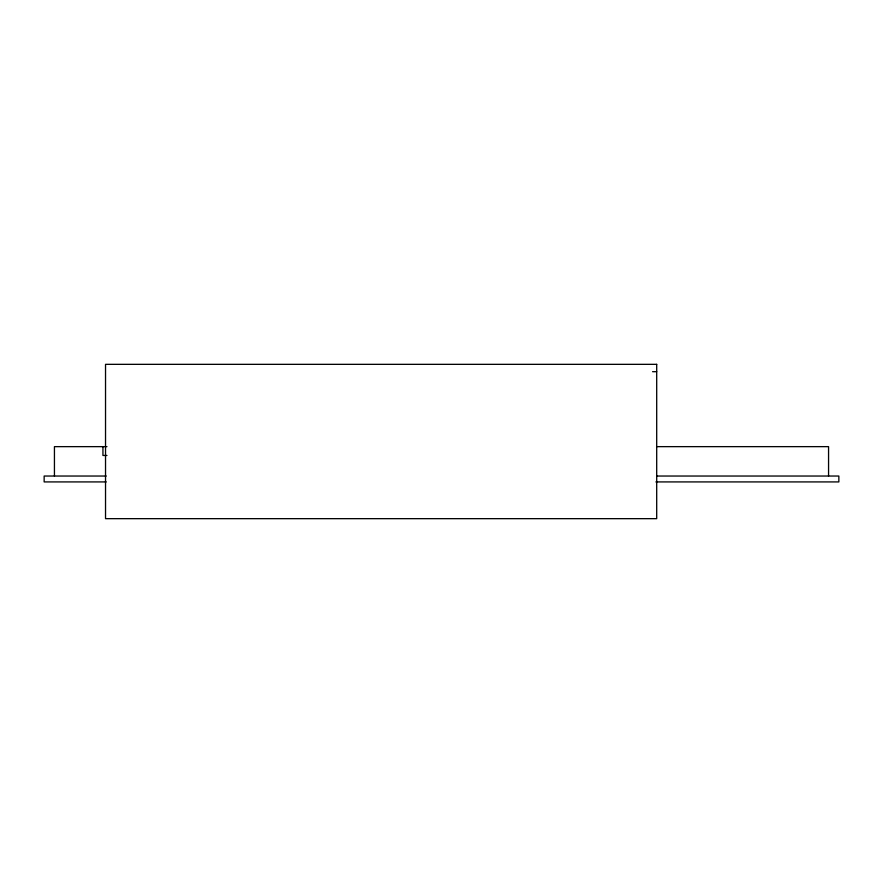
<?xml version="1.0" encoding="UTF-8"?>
<svg xmlns="http://www.w3.org/2000/svg" width="883" height="883" viewBox="0 0 883 883"><rect width="100%" height="100%" fill="white"/><g stroke="black" fill="none" stroke-linecap="round" stroke-linejoin="round"><path stroke-width="1.32" d="M652.559 371.688L656.698 371.688M106.953 446.643L54.437 446.643L54.437 476.036M657.018 446.643L828.563 446.643L828.563 476.036M106.953 455.462L102.936 455.462L102.936 446.643M106.236 476.036L44.15 476.036L44.15 481.919L106.236 481.919M656.731 476.036L838.85 476.036L838.85 481.919L655.892 481.919M656.698 364.337L105.53 364.337L105.53 518.663L656.698 518.663L656.698 364.337"/></g></svg>
